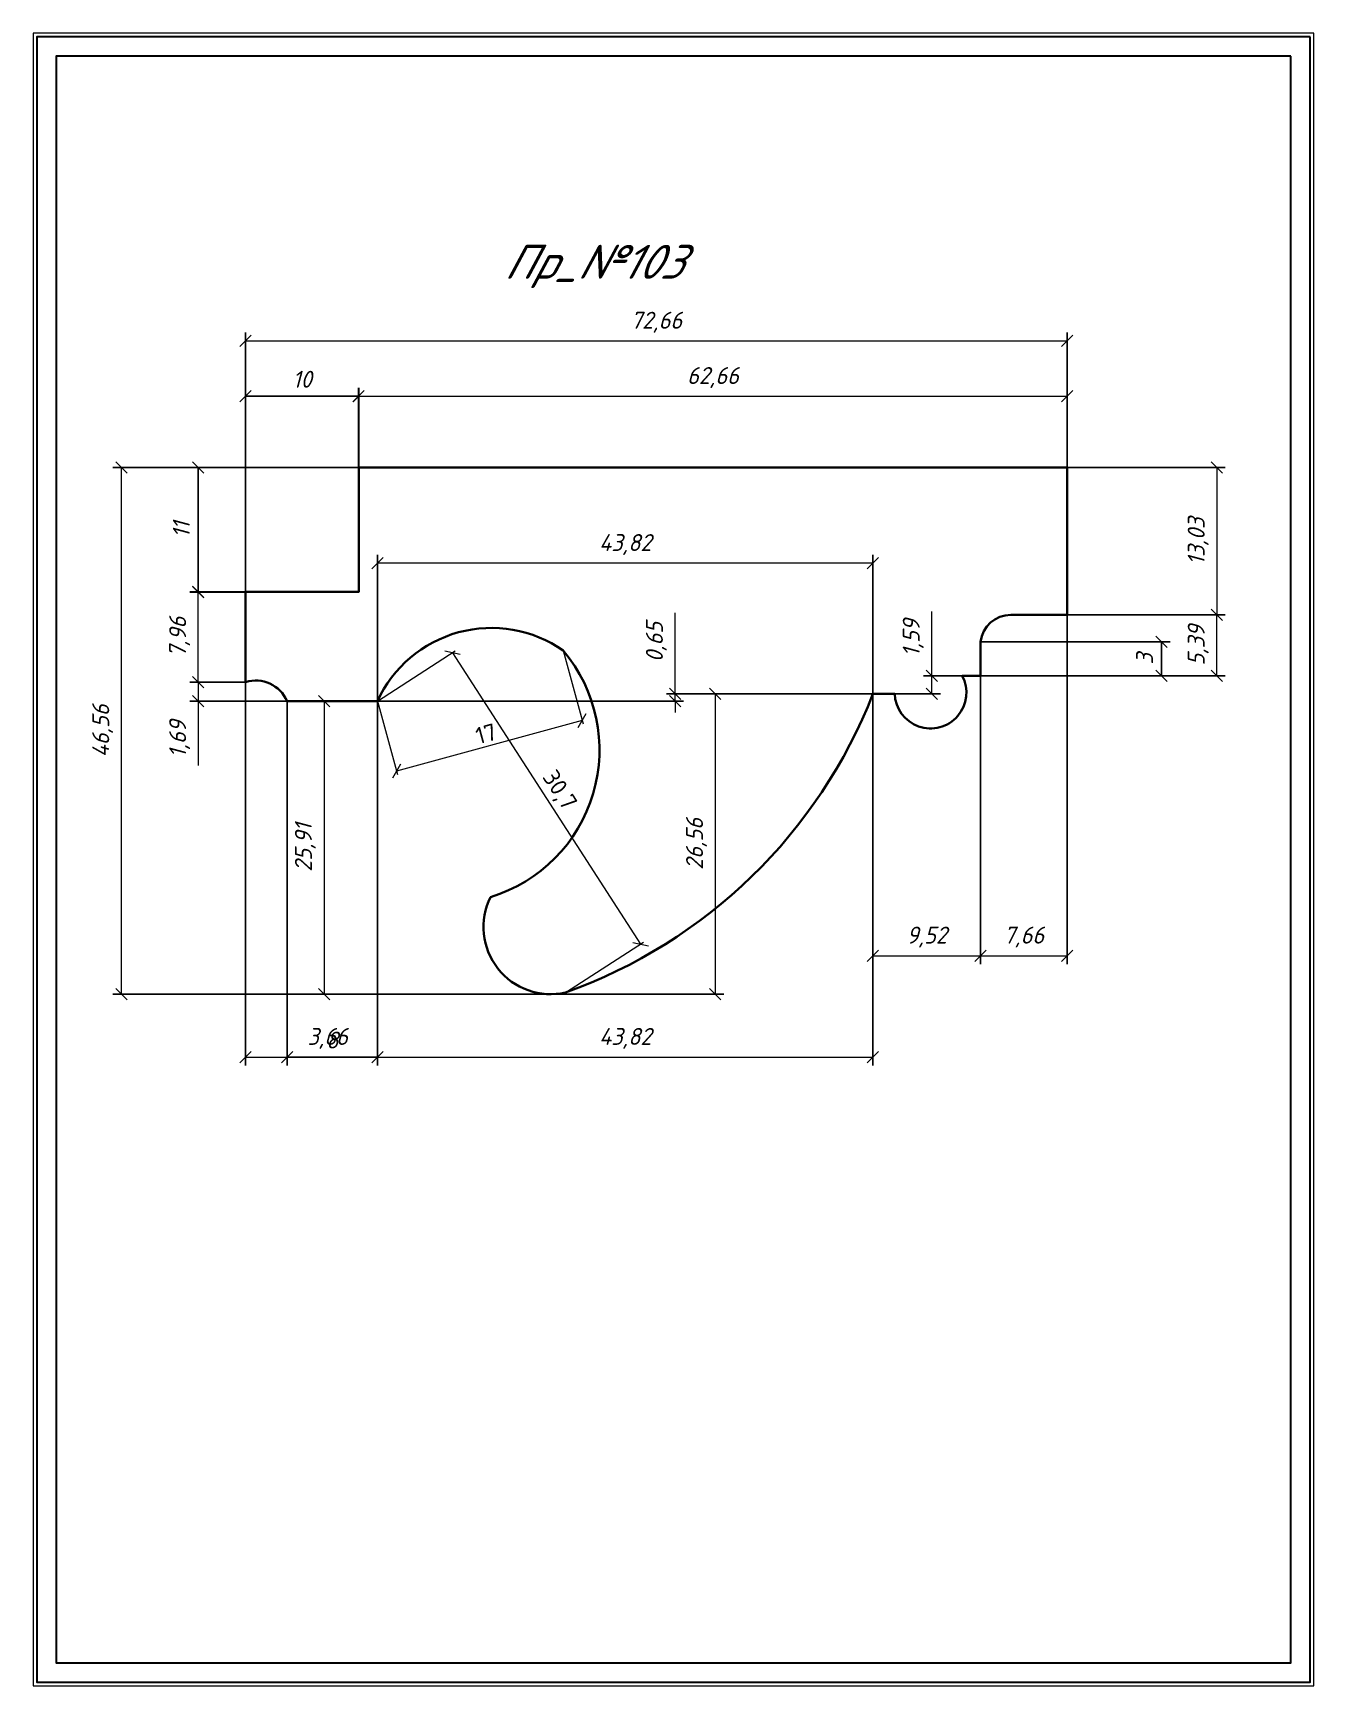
# Model space of a CAD drawing. Header units: millimetres. Extents: x 0 to 113, y 0 to 146.
import ezdxf

# ---------------------------------------------------------------- set-up
doc = ezdxf.new("R2010")
doc.units = ezdxf.units.MM
for name, color, linetype, lineweight in [('Пр_№103', 1, 'Continuous', 35), ('служебный слой НАДПИСИ', 7, 'Continuous', 13), ('служебный слой РАЗМЕРЫ', 7, 'Continuous', 9), ('служебный слой ШТАМП', 7, 'Continuous', 30)]:
    doc.layers.add(name, color=color, linetype=linetype, lineweight=lineweight)
doc.styles.add('ЕСКД', font='GOST_Common Italic.ttf')
doc.styles.add('ЕСКД профили размеры', font='isocpeur.ttf')
doc.dimstyles.new('ЕСКД', dxfattribs={"dimtxt": 3.5, "dimasz": 2.5, "dimexe": 0.75, "dimexo": 0, "dimgap": 0.75, "dimtad": 1, "dimtxsty": 'ЕСКД', "dimblk": 'OBLIQUE', "dimcen": 2.5, "dimclrd": 256, "dimclre": 256, "dimclrt": 256, "dimadec": 0, "dimazin": 0, "dimtfac": 1, "dimtmove": 0, "dimatfit": 3, "dimfxl": 1, "dimlwd": -1, "dimarcsym": 0})
doc.dimstyles.new('ЕСКД профили', dxfattribs={"dimtxt": 1.5, "dimasz": 1, "dimexe": 0.3, "dimexo": 0, "dimgap": 0.35, "dimtad": 1, "dimdec": 1, "dimzin": 9, "dimtxsty": 'ЕСКД профили размеры', "dimblk": 'OBLIQUE', "dimcen": 0, "dimclrd": 256, "dimclre": 256, "dimclrt": 256, "dimadec": 1, "dimazin": 0, "dimtfac": 1, "dimtdec": 1, "dimtmove": 0, "dimatfit": 3, "dimldrblk": 'DOTSMALL', "dimfxl": 1, "dimlwd": -1, "dimlwe": -1, "dimarcsym": 0})

# ---------------------------------------------------------------- blocks, each defined once
blk = doc.blocks.new('_OBLIQUE')
at = {"color": 0, "linetype": 'ByBlock'}
blk.add_line((-0.5, -0.5), (0.5, 0.5), dxfattribs=at)
blk = doc.blocks.new('*D25')
at = {"layer": 'Defpoints', "color": 0, "transparency": 16777216}
for p in [(30.46, 87.08), (25.73, 61.17), (45.77, 61.17)]:
    blk.add_point(p, dxfattribs=at)
at = {"layer": 'служебный слой РАЗМЕРЫ', "lineweight": -2, "transparency": 16777216}
for p, q in [((30.46, 87.08), (24.98, 87.08)), ((45.77, 61.17), (24.98, 61.17))]:
    blk.add_line(p, q, dxfattribs=at)
at = {"layer": 'служебный слой РАЗМЕРЫ', "transparency": 16777216}
blk.add_line((25.73, 87.08), (25.73, 61.17), dxfattribs=at)
for p, rotation in [((25.73, 87.08), 90), ((25.73, 61.17), 270)]:
    blk.add_blockref('_OBLIQUE', p, dxfattribs=dict(at, rotation=rotation))
at = {"layer": 'служебный слой РАЗМЕРЫ', "transparency": 16777216, "insert": (24.08, 74.13), "char_height": 1.5, "attachment_point": 5, "rotation": 90, "style": 'ЕСКД'}
blk.add_mtext('25,91', dxfattribs=at)
blk = doc.blocks.new('*D26')
at = {"layer": 'Defpoints', "color": 0, "transparency": 16777216}
for p in [(30.46, 99.28), (74.27, 87.73), (30.46, 87.08)]:
    blk.add_point(p, dxfattribs=at)
at = {"layer": 'служебный слой РАЗМЕРЫ', "lineweight": -2, "transparency": 16777216}
for p, q in [((30.46, 87.08), (30.46, 100.03)), ((74.27, 87.73), (74.27, 100.03))]:
    blk.add_line(p, q, dxfattribs=at)
at = {"layer": 'служебный слой РАЗМЕРЫ', "transparency": 16777216}
blk.add_line((74.27, 99.28), (30.46, 99.28), dxfattribs=at)
at = {"layer": 'служебный слой РАЗМЕРЫ', "transparency": 16777216, "rotation": 180}
blk.add_blockref('_OBLIQUE', (30.46, 99.28), dxfattribs=at)
at = {"layer": 'служебный слой РАЗМЕРЫ', "transparency": 16777216}
blk.add_blockref('_OBLIQUE', (74.27, 99.28), dxfattribs=at)
at = {"layer": 'служебный слой РАЗМЕРЫ', "transparency": 16777216, "insert": (52.37, 100.93), "char_height": 1.5, "attachment_point": 5, "style": 'ЕСКД'}
blk.add_mtext('43,82', dxfattribs=at)
blk = doc.blocks.new('*D27')
at = {"layer": 'Defpoints', "color": 0, "transparency": 16777216}
for p in [(30.46, 87.08), (53.72, 65.6), (47.09, 61.32)]:
    blk.add_point(p, dxfattribs=at)
at = {"layer": 'служебный слой РАЗМЕРЫ', "transparency": 16777216}
for p, q in [((30.46, 87.08), (37.34, 91.53)), ((37.09, 91.36), (53.72, 65.6)), ((47.09, 61.32), (53.97, 65.77))]:
    blk.add_line(p, q, dxfattribs=at)
for p, rotation in [((37.09, 91.36), 122.8464220354153), ((53.72, 65.6), 302.8464220354153)]:
    blk.add_blockref('_OBLIQUE', p, dxfattribs=dict(at, rotation=rotation))
at = {"layer": 'служебный слой РАЗМЕРЫ', "transparency": 16777216, "insert": (46.46, 79.16), "char_height": 1.5, "attachment_point": 5, "rotation": 302.8464, "style": 'ЕСКД профили размеры'}
blk.add_mtext('30,7', dxfattribs=at)
blk = doc.blocks.new('_DotSmall')
at = {"color": 0, "linetype": 'ByBlock', "lineweight": -3, "const_width": 0.5}
blk.add_lwpolyline([(-0.0625, 0, 1), (0.0625, 0, 1)], format="xyb", close=True, dxfattribs=at)
blk = doc.blocks.new('*D29')
at = {"layer": 'Defpoints', "color": 0, "transparency": 16777216}
for p in [(91.45, 114.05), (28.79, 107.73), (91.45, 107.73)]:
    blk.add_point(p, dxfattribs=at)
at = {"layer": 'служебный слой РАЗМЕРЫ', "lineweight": -2, "transparency": 16777216}
for p, q in [((28.79, 107.73), (28.79, 114.8)), ((91.45, 107.73), (91.45, 114.8))]:
    blk.add_line(p, q, dxfattribs=at)
at = {"layer": 'служебный слой РАЗМЕРЫ', "transparency": 16777216}
blk.add_line((28.79, 114.05), (91.45, 114.05), dxfattribs=at)
at = {"layer": 'служебный слой РАЗМЕРЫ', "transparency": 16777216, "rotation": 180}
blk.add_blockref('_OBLIQUE', (28.79, 114.05), dxfattribs=at)
at = {"layer": 'служебный слой РАЗМЕРЫ', "transparency": 16777216}
blk.add_blockref('_OBLIQUE', (91.45, 114.05), dxfattribs=at)
at = {"layer": 'служебный слой РАЗМЕРЫ', "transparency": 16777216, "insert": (60.12, 115.7), "char_height": 1.5, "attachment_point": 5, "style": 'ЕСКД'}
blk.add_mtext('62,66', dxfattribs=at)
blk = doc.blocks.new('*D30')
at = {"layer": 'Defpoints', "color": 0, "transparency": 16777216}
for p in [(91.45, 118.94), (91.45, 107.73), (18.79, 96.73)]:
    blk.add_point(p, dxfattribs=at)
at = {"layer": 'служебный слой РАЗМЕРЫ', "lineweight": -2, "transparency": 16777216}
for p, q in [((18.79, 96.73), (18.79, 119.69)), ((91.45, 107.73), (91.45, 119.69))]:
    blk.add_line(p, q, dxfattribs=at)
at = {"layer": 'служебный слой РАЗМЕРЫ', "transparency": 16777216}
blk.add_line((18.79, 118.94), (91.45, 118.94), dxfattribs=at)
at = {"layer": 'служебный слой РАЗМЕРЫ', "transparency": 16777216, "rotation": 180}
blk.add_blockref('_OBLIQUE', (18.79, 118.94), dxfattribs=at)
at = {"layer": 'служебный слой РАЗМЕРЫ', "transparency": 16777216}
blk.add_blockref('_OBLIQUE', (91.45, 118.94), dxfattribs=at)
at = {"layer": 'служебный слой РАЗМЕРЫ', "transparency": 16777216, "insert": (55.12, 120.59), "char_height": 1.5, "attachment_point": 5, "style": 'ЕСКД'}
blk.add_mtext('72,66', dxfattribs=at)
blk = doc.blocks.new('*D31')
at = {"layer": 'Defpoints', "color": 0, "transparency": 16777216}
for p in [(79.48, 89.32), (82.17, 89.32), (76.19, 87.73)]:
    blk.add_point(p, dxfattribs=at)
at = {"layer": 'служебный слой РАЗМЕРЫ', "transparency": 16777216}
for p, q in [((79.48, 89.32), (79.48, 95.01)), ((79.48, 87.73), (79.48, 89.32))]:
    blk.add_line(p, q, dxfattribs=at)
at = {"layer": 'служебный слой РАЗМЕРЫ', "lineweight": -2, "transparency": 16777216}
for p, q in [((82.17, 89.32), (78.73, 89.32)), ((76.19, 87.73), (80.23, 87.73))]:
    blk.add_line(p, q, dxfattribs=at)
at = {"layer": 'служебный слой РАЗМЕРЫ', "transparency": 16777216}
for p, rotation in [((79.48, 89.32), 90), ((79.48, 87.73), 270)]:
    blk.add_blockref('_OBLIQUE', p, dxfattribs=dict(at, rotation=rotation))
at = {"layer": 'служебный слой РАЗМЕРЫ', "transparency": 16777216, "insert": (77.83, 92.67), "char_height": 1.5, "attachment_point": 5, "rotation": 90, "style": 'ЕСКД'}
blk.add_mtext('1,59', dxfattribs=at)
blk = doc.blocks.new('*D32')
at = {"layer": 'Defpoints', "color": 0, "transparency": 16777216}
for p in [(83.79, 89.32), (74.27, 87.73), (83.79, 64.57)]:
    blk.add_point(p, dxfattribs=at)
at = {"layer": 'служебный слой РАЗМЕРЫ', "lineweight": -2, "transparency": 16777216}
for p, q in [((83.79, 89.32), (83.79, 63.82)), ((74.27, 87.73), (74.27, 63.82))]:
    blk.add_line(p, q, dxfattribs=at)
at = {"layer": 'служебный слой РАЗМЕРЫ', "transparency": 16777216}
blk.add_line((74.27, 64.57), (83.79, 64.57), dxfattribs=at)
at = {"layer": 'служебный слой РАЗМЕРЫ', "transparency": 16777216, "rotation": 180}
blk.add_blockref('_OBLIQUE', (74.27, 64.57), dxfattribs=at)
at = {"layer": 'служебный слой РАЗМЕРЫ', "transparency": 16777216}
blk.add_blockref('_OBLIQUE', (83.79, 64.57), dxfattribs=at)
at = {"layer": 'служебный слой РАЗМЕРЫ', "transparency": 16777216, "insert": (79.03, 66.22), "char_height": 1.5, "attachment_point": 5, "style": 'ЕСКД'}
blk.add_mtext('9,52', dxfattribs=at)
blk = doc.blocks.new('*D33')
at = {"layer": 'Defpoints', "color": 0, "transparency": 16777216}
for p in [(91.45, 94.71), (83.79, 89.32), (91.45, 64.57)]:
    blk.add_point(p, dxfattribs=at)
at = {"layer": 'служебный слой РАЗМЕРЫ', "lineweight": -2, "transparency": 16777216}
for p, q in [((91.45, 94.71), (91.45, 63.82)), ((83.79, 89.32), (83.79, 63.82))]:
    blk.add_line(p, q, dxfattribs=at)
at = {"layer": 'служебный слой РАЗМЕРЫ', "transparency": 16777216}
blk.add_line((83.79, 64.57), (91.45, 64.57), dxfattribs=at)
at = {"layer": 'служебный слой РАЗМЕРЫ', "transparency": 16777216, "rotation": 180}
blk.add_blockref('_OBLIQUE', (83.79, 64.57), dxfattribs=at)
at = {"layer": 'служебный слой РАЗМЕРЫ', "transparency": 16777216}
blk.add_blockref('_OBLIQUE', (91.45, 64.57), dxfattribs=at)
at = {"layer": 'служебный слой РАЗМЕРЫ', "transparency": 16777216, "insert": (87.62, 66.22), "char_height": 1.5, "attachment_point": 5, "style": 'ЕСКД'}
blk.add_mtext('7,66', dxfattribs=at)
blk = doc.blocks.new('*D35')
at = {"layer": 'Defpoints', "color": 0, "transparency": 16777216}
for p in [(91.45, 94.71), (104.68, 94.71), (83.79, 89.32)]:
    blk.add_point(p, dxfattribs=at)
at = {"layer": 'служебный слой РАЗМЕРЫ', "lineweight": -2, "transparency": 16777216}
for p, q in [((91.45, 94.71), (105.43, 94.71)), ((83.79, 89.32), (105.43, 89.32))]:
    blk.add_line(p, q, dxfattribs=at)
at = {"layer": 'служебный слой РАЗМЕРЫ', "transparency": 16777216}
blk.add_line((104.68, 89.32), (104.68, 94.71), dxfattribs=at)
for p, rotation in [((104.68, 94.71), 90), ((104.68, 89.32), 270)]:
    blk.add_blockref('_OBLIQUE', p, dxfattribs=dict(at, rotation=rotation))
at = {"layer": 'служебный слой РАЗМЕРЫ', "transparency": 16777216, "insert": (103.03, 92.02), "char_height": 1.5, "attachment_point": 5, "rotation": 90, "style": 'ЕСКД'}
blk.add_mtext('5,39', dxfattribs=at)
blk = doc.blocks.new('*D36')
at = {"layer": 'Defpoints', "color": 0, "transparency": 16777216}
for p in [(91.45, 107.73), (91.45, 94.71), (104.68, 94.71)]:
    blk.add_point(p, dxfattribs=at)
at = {"layer": 'служебный слой РАЗМЕРЫ', "lineweight": -2, "transparency": 16777216}
for p, q in [((91.45, 107.73), (105.43, 107.73)), ((91.45, 94.71), (105.43, 94.71))]:
    blk.add_line(p, q, dxfattribs=at)
at = {"layer": 'служебный слой РАЗМЕРЫ', "transparency": 16777216}
blk.add_line((104.68, 107.73), (104.68, 94.71), dxfattribs=at)
for p, rotation in [((104.68, 107.73), 90), ((104.68, 94.71), 270)]:
    blk.add_blockref('_OBLIQUE', p, dxfattribs=dict(at, rotation=rotation))
at = {"layer": 'служебный слой РАЗМЕРЫ', "transparency": 16777216, "insert": (103.03, 101.22), "char_height": 1.5, "attachment_point": 5, "rotation": 90, "style": 'ЕСКД'}
blk.add_mtext('13,03', dxfattribs=at)
blk = doc.blocks.new('*D38')
at = {"layer": 'Defpoints', "color": 0, "transparency": 16777216}
for p in [(56.77, 87.73), (74.27, 87.73), (30.46, 87.08)]:
    blk.add_point(p, dxfattribs=at)
at = {"layer": 'служебный слой РАЗМЕРЫ', "transparency": 16777216}
for p, q in [((56.77, 87.73), (56.77, 94.88)), ((56.77, 87.08), (56.77, 87.73)), ((56.77, 87.08), (56.77, 86.08))]:
    blk.add_line(p, q, dxfattribs=at)
at = {"layer": 'служебный слой РАЗМЕРЫ', "lineweight": -2, "transparency": 16777216}
for p, q in [((74.27, 87.73), (56.02, 87.73)), ((30.46, 87.08), (57.52, 87.08))]:
    blk.add_line(p, q, dxfattribs=at)
at = {"layer": 'служебный слой РАЗМЕРЫ', "transparency": 16777216}
for p, rotation in [((56.77, 87.73), 270), ((56.77, 87.08), 90)]:
    blk.add_blockref('_OBLIQUE', p, dxfattribs=dict(at, rotation=rotation))
at = {"layer": 'служебный слой РАЗМЕРЫ', "transparency": 16777216, "insert": (55.12, 92.31), "char_height": 1.5, "attachment_point": 5, "rotation": 90, "style": 'ЕСКД'}
blk.add_mtext('0,65', dxfattribs=at)
blk = doc.blocks.new('*D39')
at = {"layer": 'Defpoints', "color": 0, "transparency": 16777216}
for p in [(74.27, 87.73), (45.77, 61.17), (60.32, 61.17)]:
    blk.add_point(p, dxfattribs=at)
at = {"layer": 'служебный слой РАЗМЕРЫ', "lineweight": -2, "transparency": 16777216}
for p, q in [((74.27, 87.73), (59.57, 87.73)), ((45.77, 61.17), (61.07, 61.17))]:
    blk.add_line(p, q, dxfattribs=at)
at = {"layer": 'служебный слой РАЗМЕРЫ', "transparency": 16777216}
blk.add_line((60.32, 87.73), (60.32, 61.17), dxfattribs=at)
for p, rotation in [((60.32, 87.73), 90), ((60.32, 61.17), 270)]:
    blk.add_blockref('_OBLIQUE', p, dxfattribs=dict(at, rotation=rotation))
at = {"layer": 'служебный слой РАЗМЕРЫ', "transparency": 16777216, "insert": (58.67, 74.45), "char_height": 1.5, "attachment_point": 5, "rotation": 90, "style": 'ЕСКД'}
blk.add_mtext('26,56', dxfattribs=at)
blk = doc.blocks.new('*D40')
at = {"layer": 'Defpoints', "color": 0, "transparency": 16777216}
for p in [(18.79, 88.77), (22.46, 87.08), (22.46, 55.61)]:
    blk.add_point(p, dxfattribs=at)
at = {"layer": 'служебный слой РАЗМЕРЫ', "lineweight": -2, "transparency": 16777216}
for p, q in [((18.79, 88.77), (18.79, 54.86)), ((22.46, 87.08), (22.46, 54.86))]:
    blk.add_line(p, q, dxfattribs=at)
at = {"layer": 'служебный слой РАЗМЕРЫ', "transparency": 16777216}
for p, q in [((18.79, 55.61), (22.46, 55.61)), ((22.46, 55.61), (28.65, 55.61))]:
    blk.add_line(p, q, dxfattribs=at)
at = {"layer": 'служебный слой РАЗМЕРЫ', "transparency": 16777216, "rotation": 180}
blk.add_blockref('_OBLIQUE', (18.79, 55.61), dxfattribs=at)
at = {"layer": 'служебный слой РАЗМЕРЫ', "transparency": 16777216}
blk.add_blockref('_OBLIQUE', (22.46, 55.61), dxfattribs=at)
at = {"layer": 'служебный слой РАЗМЕРЫ', "transparency": 16777216, "insert": (26.05, 57.26), "char_height": 1.5, "attachment_point": 5, "style": 'ЕСКД'}
blk.add_mtext('3,66', dxfattribs=at)
blk = doc.blocks.new('*D41')
at = {"layer": 'Defpoints', "color": 0, "transparency": 16777216}
for p in [(18.79, 88.77), (14.61, 87.08), (22.46, 87.08)]:
    blk.add_point(p, dxfattribs=at)
at = {"layer": 'служебный слой РАЗМЕРЫ', "lineweight": -2, "transparency": 16777216}
for p, q in [((18.79, 88.77), (13.86, 88.77)), ((22.46, 87.08), (13.86, 87.08))]:
    blk.add_line(p, q, dxfattribs=at)
at = {"layer": 'служебный слой РАЗМЕРЫ', "transparency": 16777216}
for p, q in [((14.61, 88.77), (14.61, 87.08)), ((14.61, 87.08), (14.61, 81.39))]:
    blk.add_line(p, q, dxfattribs=at)
for p, rotation in [((14.61, 88.77), 90), ((14.61, 87.08), 270)]:
    blk.add_blockref('_OBLIQUE', p, dxfattribs=dict(at, rotation=rotation))
at = {"layer": 'служебный слой РАЗМЕРЫ', "transparency": 16777216, "insert": (12.96, 83.73), "char_height": 1.5, "attachment_point": 5, "rotation": 90, "style": 'ЕСКД'}
blk.add_mtext('1,69', dxfattribs=at)
blk = doc.blocks.new('*D42')
at = {"layer": 'Defpoints', "color": 0, "transparency": 16777216}
for p in [(14.61, 96.73), (18.79, 96.73), (18.79, 88.77)]:
    blk.add_point(p, dxfattribs=at)
at = {"layer": 'служебный слой РАЗМЕРЫ', "lineweight": -2, "transparency": 16777216}
for p, q in [((18.79, 96.73), (13.86, 96.73)), ((18.79, 88.77), (13.86, 88.77))]:
    blk.add_line(p, q, dxfattribs=at)
at = {"layer": 'служебный слой РАЗМЕРЫ', "transparency": 16777216}
blk.add_line((14.61, 88.77), (14.61, 96.73), dxfattribs=at)
for p, rotation in [((14.61, 96.73), 90), ((14.61, 88.77), 270)]:
    blk.add_blockref('_OBLIQUE', p, dxfattribs=dict(at, rotation=rotation))
at = {"layer": 'служебный слой РАЗМЕРЫ', "transparency": 16777216, "insert": (12.96, 92.75), "char_height": 1.5, "attachment_point": 5, "rotation": 90, "style": 'ЕСКД'}
blk.add_mtext('7,96', dxfattribs=at)
blk = doc.blocks.new('*D44')
at = {"layer": 'Defpoints', "color": 0, "transparency": 16777216}
for p in [(74.27, 87.73), (30.46, 87.08), (74.27, 55.61)]:
    blk.add_point(p, dxfattribs=at)
at = {"layer": 'служебный слой РАЗМЕРЫ', "lineweight": -2, "transparency": 16777216}
for p, q in [((74.27, 87.73), (74.27, 54.86)), ((30.46, 87.08), (30.46, 54.86))]:
    blk.add_line(p, q, dxfattribs=at)
at = {"layer": 'служебный слой РАЗМЕРЫ', "transparency": 16777216}
blk.add_line((30.46, 55.61), (74.27, 55.61), dxfattribs=at)
at = {"layer": 'служебный слой РАЗМЕРЫ', "transparency": 16777216, "rotation": 180}
blk.add_blockref('_OBLIQUE', (30.46, 55.61), dxfattribs=at)
at = {"layer": 'служебный слой РАЗМЕРЫ', "transparency": 16777216}
blk.add_blockref('_OBLIQUE', (74.27, 55.61), dxfattribs=at)
at = {"layer": 'служебный слой РАЗМЕРЫ', "transparency": 16777216, "insert": (52.37, 57.26), "char_height": 1.5, "attachment_point": 5, "style": 'ЕСКД'}
blk.add_mtext('43,82', dxfattribs=at)
blk = doc.blocks.new('*D45')
at = {"layer": 'Defpoints', "color": 0, "transparency": 16777216}
for p in [(46.88, 91.55), (30.46, 87.08), (32.14, 80.9)]:
    blk.add_point(p, dxfattribs=at)
at = {"layer": 'служебный слой РАЗМЕРЫ', "transparency": 16777216}
for p, q in [((46.88, 91.55), (48.64, 85.08)), ((30.46, 87.08), (32.22, 80.61)), ((48.56, 85.37), (32.14, 80.9))]:
    blk.add_line(p, q, dxfattribs=at)
for p, rotation in [((48.56, 85.37), 15.21212949514187), ((32.14, 80.9), 195.2121294951419)]:
    blk.add_blockref('_OBLIQUE', p, dxfattribs=dict(at, rotation=rotation))
at = {"layer": 'служебный слой РАЗМЕРЫ', "transparency": 16777216, "insert": (40.06, 84.2), "char_height": 1.5, "attachment_point": 5, "rotation": 15.2121, "style": 'ЕСКД профили размеры'}
blk.add_mtext('17', dxfattribs=at)
blk = doc.blocks.new('*D46')
at = {"layer": 'Defpoints', "color": 0, "transparency": 16777216}
for p in [(7.81, 107.73), (28.79, 107.73), (45.77, 61.17)]:
    blk.add_point(p, dxfattribs=at)
at = {"layer": 'служебный слой РАЗМЕРЫ', "lineweight": -2, "transparency": 16777216}
for p, q in [((28.79, 107.73), (7.06, 107.73)), ((45.77, 61.17), (7.06, 61.17))]:
    blk.add_line(p, q, dxfattribs=at)
at = {"layer": 'служебный слой РАЗМЕРЫ', "transparency": 16777216}
blk.add_line((7.81, 61.17), (7.81, 107.73), dxfattribs=at)
for p, rotation in [((7.81, 107.73), 90), ((7.81, 61.17), 270)]:
    blk.add_blockref('_OBLIQUE', p, dxfattribs=dict(at, rotation=rotation))
at = {"layer": 'служебный слой РАЗМЕРЫ', "transparency": 16777216, "insert": (6.16, 84.45), "char_height": 1.5, "attachment_point": 5, "rotation": 90, "style": 'ЕСКД'}
blk.add_mtext('46,56', dxfattribs=at)

msp = doc.modelspace()

# ---------------------------------------------------------------- linework, layer by layer
at = {"layer": 'Пр_№103', "lineweight": 35}
msp.add_lwpolyline([(18.794, 96.735), (18.794, 88.772, -0.3847055), (22.458, 87.08), (30.458, 87.08, -0.4695426), (46.884, 91.547, -0.5380703), (40.458, 69.76, 0.6330751), (47.088, 61.32, 0.2168732), (74.275, 87.732), (76.193, 87.732, 1.2557146), (82.167, 89.322), (83.794, 89.322), (83.794, 92.322, -0.3831887), (86.45, 94.709), (91.45, 94.709), (91.45, 107.735), (28.794, 107.735), (28.794, 96.735)], format="xyb", close=True, dxfattribs=at)
at = {"layer": 'служебный слой ШТАМП', "lineweight": 5, "ltscale": 100}
msp.add_lwpolyline([(113.267, 146.159), (0, 146.159), (0, 0), (113.267, 0)], close=True, dxfattribs=at)
at = {"layer": 'служебный слой ШТАМП', "ltscale": 100}
for points in [[(112.942, 145.834), (0.325, 145.834), (0.325, 0.325), (112.942, 0.325)], [(111.234, 144.126), (2.033, 144.126), (2.033, 2.033), (111.234, 2.033)]]:
    msp.add_lwpolyline(points, close=True, dxfattribs=at)

# ---------------------------------------------------------------- texts
at = {"layer": 'служебный слой НАДПИСИ', "style": 'ЕСКД', "oblique": 15}
msp.add_text('Пр_№103', height=3, dxfattribs=at).set_placement((41.629, 124.431))

# ---------------------------------------------------------------- dimensions: what is measured, and where the dimension line sits
at = {"layer": 'служебный слой РАЗМЕРЫ'}
for base, p1, p2, picture, middle in [((91.45, 118.937), (18.794, 96.735), (91.45, 107.735), '*D30', (55.122, 120.587)), ((91.45, 114.046), (28.794, 107.735), (91.45, 107.735), '*D29', (60.122, 115.696)), ((30.458, 99.277), (74.275, 87.732), (30.458, 87.08), '*D26', (52.366, 100.927)), ((91.45, 64.57), (83.794, 89.322), (91.45, 94.709), '*D33', (87.622, 66.22)), ((83.794, 64.57), (74.275, 87.732), (83.794, 89.322), '*D32', (79.034, 66.22)), ((22.458, 55.612), (18.794, 88.772), (22.458, 87.08), '*D40', (26.055, 57.262)), ((74.275, 55.612), (30.458, 87.08), (74.275, 87.732), '*D44', (52.366, 57.262))]:
    dim = msp.add_linear_dim(base=base, p1=p1, p2=p2, dimstyle='ЕСКД', override={"dimtxt": 1.5, "dimasz": 1}, dxfattribs=at)
    dim.commit()
    dim.dimension.update_dxf_attribs({"geometry": picture, "text_midpoint": middle})
for base, p1, p2 in [((28.794, 114.046), (18.794, 96.735), (28.794, 107.735)), ((30.458, 55.612), (22.458, 87.08), (30.458, 87.08))]:
    msp.add_linear_dim(base=base, p1=p1, p2=p2, dimstyle='ЕСКД', override={"dimtxt": 1.5, "dimasz": 1}, dxfattribs=at).render()
for base, p1, p2, picture, middle in [((7.814, 107.735), (45.77, 61.172), (28.794, 107.735), '*D46', (6.164, 84.453)), ((104.677, 94.709), (91.45, 107.735), (91.45, 94.709), '*D36', (103.027, 101.222)), ((14.613, 96.735), (18.794, 88.772), (18.794, 96.735), '*D42', (12.963, 92.753)), ((79.476, 89.322), (76.193, 87.732), (82.167, 89.322), '*D31', (77.826, 92.668)), ((104.677, 94.709), (83.794, 89.322), (91.45, 94.709), '*D35', (103.027, 92.016)), ((56.772, 87.732), (30.458, 87.08), (74.275, 87.732), '*D38', (55.122, 92.308)), ((14.613, 87.08), (18.794, 88.772), (22.458, 87.08), '*D41', (12.963, 83.734)), ((60.322, 61.172), (74.275, 87.732), (45.77, 61.172), '*D39', (58.672, 74.452)), ((25.73, 61.172), (30.458, 87.08), (45.77, 61.172), '*D25', (24.08, 74.126))]:
    dim = msp.add_linear_dim(base=base, p1=p1, p2=p2, angle=90, dimstyle='ЕСКД', override={"dimtxt": 1.5, "dimasz": 1}, dxfattribs=at)
    dim.commit()
    dim.dimension.update_dxf_attribs({"geometry": picture, "text_midpoint": middle})
for base, p1, p2 in [((14.613, 107.735), (18.794, 96.735), (28.794, 107.735)), ((99.791, 92.322), (83.794, 89.322), (83.794, 92.322))]:
    msp.add_linear_dim(base=base, p1=p1, p2=p2, angle=90, dimstyle='ЕСКД', override={"dimtxt": 1.5, "dimasz": 1}, dxfattribs=at).render()
for p1, p2, distance, picture, middle in [((46.884, 91.547), (30.458, 87.08), 6.401, '*D45', (40.062, 84.198)), ((30.458, 87.08), (47.088, 61.32), 7.896, '*D27', (46.457, 79.161))]:
    dim = msp.add_aligned_dim(p1=p1, p2=p2, distance=distance, dimstyle='ЕСКД профили', dxfattribs=at)
    dim.commit()
    dim.dimension.update_dxf_attribs({"geometry": picture, "text_midpoint": middle})

doc.saveas('drawing.dxf')
